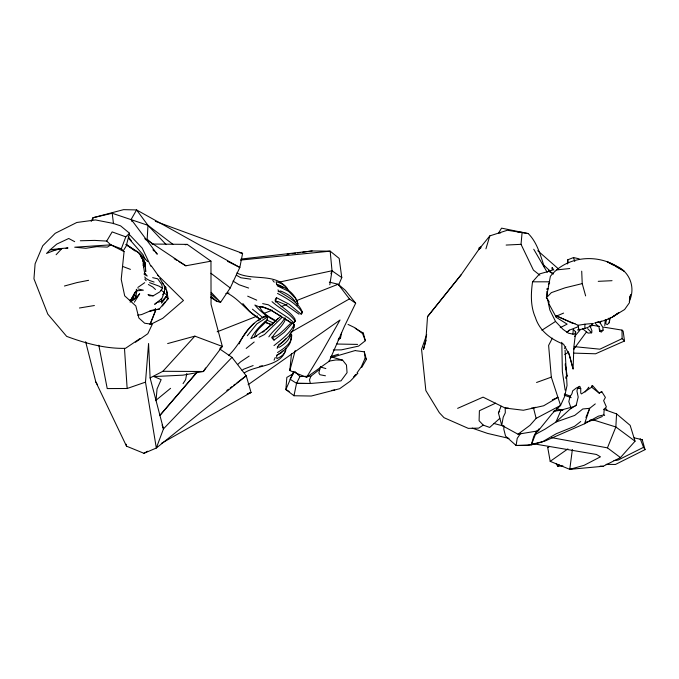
<?xml version="1.0" encoding="UTF-8"?>
<svg xmlns="http://www.w3.org/2000/svg" width="679" height="679" viewBox="0 0 679 679"><rect width="100%" height="100%" fill="white"/><g stroke="black" fill="none" stroke-linecap="round" stroke-linejoin="round"><path stroke-width="1.02" d="M584.857 328.585L584.899 324.206L593.344 323.45C589.397 328.067 583.253 328.831 577.71 330.036L579.034 329.077M605.261 319.639L604.794 325.606M553.86 270.183L552.214 267.56L552.163 270.403L539.567 273.909L532.557 281.819C530.859 293.752 530.409 306.195 535.391 317.466C539.516 330.809 550.949 339.407 563.562 344.185L569.333 354.667L573.076 368.926L573.882 346.63L575.724 331.997L573.22 329.408L572.949 334.144L574.502 334.102L575.724 331.997M503.903 426.072L503.81 429.23L505.541 436.079L516.099 445.5L527.388 445.424L544.753 441.129L584.56 423.764L598.445 416.142L603.826 414.945L604.666 415.412M618.968 312.612L612.195 317.093L624.604 309.531L629.425 302.732L629.934 296.299M142.522 261.398L142.641 258.436L138.244 252.478L126.031 244.61M561.796 342.301L562.365 371.744L565.149 390.162M92.811 219.835L92.921 217.755L123.603 209.65L136.581 209.93L239.831 267.458L230.232 287.964L220.582 302.342L216.728 301.332L210.566 297.292M616.566 413.91L615.853 426.972L607.45 447.86L620.453 457.587L635.043 441.197L630.163 425.368L616.566 413.91L603.741 409.318M131.794 221.346L131.166 219.393L136.581 209.93L147.98 225.343L147.156 239.398L148.735 240.807M603.826 414.945L604.183 409.089L606.398 406.959L603.631 400.635L605.396 397.41L601.772 391.647L600.126 392.581M80.317 240.765L94.661 240.4L106.713 241.079L110.813 244.856L121.329 248.794L124.07 251.595L121.21 279.315L124.681 295.849L135.834 305.957L138.856 317.993L144.669 323.238L152.291 324.273L147.801 333.737L135.503 342.224M544.55 267.577C540.543 255.805 537.327 242.496 528.228 233.576L507.408 230.249L489.814 235.885L478.67 249.677L461.194 274.698L427.524 316.652L425.869 340.204L423.441 349.558L425.971 340.527M219.869 349.057L231.98 357.349L246.239 375.776L156.323 448.038L145.493 382.141L148.574 343.498L150.11 377.923L163.469 428.89L156.323 448.038L143.948 453.3L126.506 446.171L95.849 382.022L85.63 341.698M291.698 335.01L290.213 333.847L291.698 335.01C291.987 343.616 283.763 348.42 277.541 352.545M285.918 348.344C286.19 353.504 281.038 356.815 276.879 358.631L276.548 355.406L281.089 352.961L283.126 350.822M156.026 400.746L157.044 388.965L161.152 379.629L153.912 376.556L182.948 375.164L203.428 371.498L222.356 346.451L211.05 304.319L210.965 261.169L187.234 244.381L152.054 244.033M539.856 275.182L533.431 270.123L521.031 244.33L522.109 232.32L518.018 232.43M567.33 263.978L567.737 259.811L573.509 257.553L579.128 258.826M291.478 353.767L289.814 370.539L306.552 377.363L329.256 361.186L344.423 326.336L355.669 303.224L345.238 290.222L338.176 284.246L329.34 282.141M277.991 289.831L278.611 291.172C287.353 296.859 298.828 301.892 302.435 312.493L301.043 314.038L289.042 304.15L276.446 297.665L275.615 301.934M582.607 328.797L588.082 333.117L591.664 332.803L591.927 330.732L589.898 325.597M620.453 457.587L603.173 466.278L569.774 469.35L572.363 449.523M606.016 319.614L605.439 323.374L607.221 324.638L609.173 322.78L609.606 319.631L608.172 318.239M599.871 329.188L599.591 331.072L601.297 332.116L603.079 330.189L602.876 327.405L600.083 322.814L598.224 322.084M301.383 313.919L301.629 312.272M329.79 284.79L332.014 270.768L330.172 251.162L312.153 250.958L240.943 259.064M129.596 300.407L133.602 297.266L131.607 298.565L135.274 292.055L133.602 297.266L131.522 300.678L132.125 300.865L135.605 298.361L136.827 290.824L136.292 289.279M629.857 298.37L630.553 294.474M565.072 350.152L567.041 385.485L564.605 396.57L560.574 405.439L552.256 413.536L538.218 430.842L518.001 434.212L501.73 425.343L503.232 417.135L505.295 412.832L505.21 408.062L483.075 397.139L457.629 408.351M560.243 327.651L567.126 324.138L556.288 317.365L548.649 303.36L548.479 300.695L546.366 297.818L550.38 276.319C566.116 256.577 595.551 253.53 616.625 266.202C630.095 271.956 635.756 288.295 629.229 301.315M186.784 373.501L185.622 379.671L183.058 383.627M548.649 303.36L549.031 301.349M155.338 221.303L242.598 253.369L239.831 267.458L227.55 261.347M165.337 289.144L165.727 287.158L164.106 286.088M320.556 366.456L319.775 369.274L310.88 376.208L299.982 376.531L296.545 383.321L293.973 395.747L311.245 396.035L339.644 388.719L350.245 381.157L357.867 373.272M338.108 339.89L340.476 338.15L341.622 332.659M277.193 348.42L277.567 346.621C283.593 340.077 293.803 334.475 294.16 324.537L292.496 323.119L284.289 332.218L274.027 340.12L271.982 338.04C275.318 331.267 282.532 326.794 285.384 319.529L285.222 318.061M601.772 391.647L599.294 393.209L592.428 385.451L591.647 387.208L581.453 393.913L580.749 393.116L580.74 388.549L579.73 386.359L577.481 388.49L576.946 391.045L578.194 397.037L576.242 405.108L574.604 406.432M609.173 322.78L610.294 317.449M285.63 349.693C281.53 366.745 256.492 364.81 244.389 372.856M290.425 333.695C289.882 340.069 284.357 344.236 279.281 347.258L277.584 346.986M140.061 338.524L125.454 348.344C105.406 348.819 85.401 343.336 66.661 336.377L47.81 314.148L33.95 278.806L35.104 263.817L42.743 245.764L55.211 233.313L76.812 222.483L95.501 219.945L113.206 223.391L120.616 225.878L129.545 233.237L126.141 246.171L123.79 249.948M319.775 369.274L318.867 373.009L319.936 374.723L325.462 375.793M143.04 263.452L143.515 261.525L142.955 259.183C146.146 262.467 144.924 267.568 145.73 271.668L145.213 262.739L140.689 256.255L143.447 259.751M355.754 350.695L364.3 351.815L365.192 358.096L366.38 359.403L361.72 367.424M295.221 350.568L289.814 370.539L290.349 368.587M121.329 248.794L125.785 236.852L129.545 233.237M485.935 248.828L489.814 235.885M254.693 336.971C255.677 328.916 263.868 325.75 267.551 319.453L267.17 317.203L265.277 316.007C253.386 321.591 244.381 332.023 239.127 343.905M294.321 322.635L294.924 320.726M584.56 423.764L589.678 408.317L595.296 403.895M292.496 323.119L294.16 324.537L293.659 326.03L294.168 327.295M426.684 334.688L421.566 349.295L425.852 390.561L439.355 412.722L444.024 417.687L468.272 428.364L478.703 428.126L483.253 425.13L489.678 427.43L499.795 418.357M330.936 273.722L332.014 270.768L341.783 277.584L338.473 285.35M143.575 267.509L145.034 263.673M310.88 376.208L309.505 379.824L310.371 383.491L340.994 380.877L347.054 372.678L346.477 365.022L342.598 360.142L332.413 357.23L330.401 357.858M150.203 324.256L155.44 310.948L155.372 308.97M538.642 429.136L535.451 434.399L531.275 444.898L516.099 445.5L517.211 438.371L520.708 433.253M149.991 324.375L155.415 310.889L155.338 308.767M585.909 417.5L589.678 408.317L582.777 408.987L574.731 415.412L555.957 422.041L545.161 429.086L535.451 434.399M501.73 425.343L498.411 412.849L501.127 406.288M605.439 323.374L605.965 322.135L605.71 319.614M293.625 371.591L285.867 389.559L293.973 395.747L293.965 395.246M573.449 406.687L561.109 410.074L555.957 422.041L569.757 409.386L576.242 405.108M274.061 360.176L275.241 357.451M294.16 324.537C289.975 333.584 281.505 339.525 273.976 345.611M365.192 358.096L361.313 366.813L357.052 372.83M91.215 221.422L92.921 217.755L112.222 213.257L147.98 225.343L173.162 244.508M536.503 431.046L533.686 436.665L531.275 444.898L542.207 441.936L556.194 433.771L574.629 426.276L580.723 421.515M131.93 298.573L130.113 302.147L136.53 296.689M552.358 338.176L548.615 345.424L551.314 377.142L560.574 405.439L536.138 418.374L529.993 425.317L518.001 434.212M284.807 317.959C280.843 325.317 273.391 330.002 268.842 336.809M565.828 378.364L567.194 375.852L565.217 363.893M538.218 430.842L539.194 429.043M276.446 297.665L275.02 300.211C280.817 307.146 289.933 311.126 294.966 319.028L295.229 321.133L293.812 322.703L288.55 318.052L268.341 304.795L262.654 303.623M575.147 346.663L573.577 349.422L586.52 331.853M293.124 373.942L290.035 379.205L296.545 383.321L310.371 383.491M131.607 298.565L136.564 290.12M106.713 241.079L112.154 231.904L125.785 236.852M306.552 377.363L322.245 351.476L340.026 320.021L248.115 384.721M205.601 368.001L203.428 371.498L162.892 371.286L150.11 377.923M134.349 302.206L139.67 293.727L135.605 298.361M162.646 294.745L164.31 292.284L165.048 286.869L159.692 278.297M296.867 305.355L297.937 303.776C295.187 293.498 286.012 287.455 276.574 284.145M164.428 288.134L165.727 287.158L167.467 294.992L161.577 303.173L161.356 298.505M601.246 321.175L600.083 322.814L598.123 322.075M590.212 326.837L592.063 324.324M253.963 323.365C243.854 332.897 238.541 346.086 228.543 355.592M296.91 305.126L297.937 303.776L297.062 303.275M585.086 392.021L588.863 387.225L588.345 387.624M162.4 305.983L168.154 298.709L166.644 290.281M548.369 284.518L549.659 282.888M137.71 315.183L141.572 314.589L149.677 311.16L159.336 309.038L164.997 301.934M247.326 335.715L256.832 323.917L267.17 317.203L265.277 316.007L262.417 318.035M461.194 274.698L427.524 316.652M282.116 317.314L264.487 334.535L259.14 337.242M152.665 277.66L157.766 278.84L161.721 284.476L162.578 288.448L159.743 291.911L153.157 295.832L149.448 295.747L148.047 294.576L153.157 295.832M498.411 412.849L499.693 411.313M564.41 348.437L565.777 346.833M574.646 336.402L580.104 329.986M196.571 372.644L159.718 415.624L196.834 372.584M301.043 314.038L302.435 312.493L301.756 311.457M162.892 371.286L194.865 336.139L222.356 346.451L219.954 348.302M286.071 338.711L283.347 341.656L278.619 344.974M56.111 254.735L62.018 248.438L68.027 247.945L66.007 248.251M231.98 357.349L163.469 428.89L162.103 425.054M617.771 313.24C611.838 318.519 603.673 321.209 595.916 322.508M546.366 297.818L551.365 292.632L565.149 287.794L582.226 283.601L581.708 271.184M567.186 332.396L569.316 330.189L577.905 326.828M556.177 463.816L557.815 466.278L559.233 464.826M278.339 318.375L266.176 329.383M267.551 319.453C260.906 324.995 255.007 330.783 250.865 338.643L256.738 336.071M591.443 386.419L592.428 385.451M353.403 377.074L356.288 374.307L354.633 375.521M237.608 364.555L240.561 361.856L249.159 356.085M144.703 282.668L137.829 287.455M166.89 299.812L168.154 298.709L165.914 296.842M242.055 370.513L243.6 369.215L253.14 365.557M481.063 247.674L478.67 249.677L479.153 247.682L480.724 246.901M155.898 400.355L170.573 388.32M246.188 348.429L254.192 342.021M276.981 355.142C283.533 350.958 292.624 345.076 290.867 336.029M566.931 332.09L569.316 330.189M290.468 323.611C284.807 328.644 279.833 335.239 272.321 337.59M355.219 328.33L363.307 333.083L365.336 340.722L358.546 346.12L341.342 349.872L333.296 349.931M565.624 377.1L567.194 375.852M262.731 332.294L264.869 330.665M226.803 390.51L228.492 389.228M230.181 387.947L231.87 386.665M233.559 385.383L235.257 384.102M236.946 382.82L246.239 375.776L251.035 392.445L161.339 443.412M549.472 446.341L547.732 447.546L550.194 461.347L567.865 448.904M281.089 316.066L265.481 329.688L256.263 335.884M110.813 244.856L107.358 247.114L96.851 246.647L85.843 248.285L74.707 247.207L110.813 244.856L124.07 251.595M547.732 447.546L549.455 446.434M541.884 330.24L555.524 321.447L562.967 329.323L568.416 333.185L572.949 334.144M348.021 324.418L354.752 327.66L362.552 333.55L363.307 333.083M258.198 320.709L260.006 319.605M293.209 373.696L286.835 377.397L285.867 389.559L289.195 391.486M290.722 332.345L349.422 298.913L355.669 303.224M564.758 354.446L568.289 352.435M143.948 453.3L147.615 451.221M150.645 324.418L162.765 318.298L183.474 300.483L157.545 274.944M606.101 464.334L615.429 464.47L645.05 449.634L643.565 447.3L618.043 460.09L613.952 460.54M579.73 386.359L576.216 388.074L572.686 390.849L571.947 393.744L570.029 396.697L568.815 401.645L571.014 408.147M603.682 327.134L622.006 330.113L622.117 338.651L599.863 349.184L574.358 346.646M495.645 403.156L479.391 410.736L479.094 420.717L483.253 425.13M622.006 330.113L623.152 331.157L624.51 341.002L595.576 353.784L573.449 353.105M531.436 408.087L533.533 408.087L535.417 407.256M552.333 399.821L557.977 397.342L543.675 405.77L523.39 410.252L505.21 408.062L508.359 408.071M247.139 394.126L251.035 392.445L247.411 393.812M556.288 317.365L556.016 315.616L556.542 316.066L563.604 313.095M217.144 331.827L257.485 315.964M264.377 313.257L272.245 310.159M281.106 306.679L287.005 304.362M296.85 300.491L338.176 284.246L349.422 298.913M602.332 416.482L596.086 419.138L585.969 422.194M536.554 382.481L551.314 377.142M98.803 345.204L107.223 388.575L127.151 388.498L145.493 382.141M590.043 420.148L591.986 419.537M330.698 356.577L338.558 354.183M332.413 357.23L355.27 350.517M278.101 291.724L280.614 290.994C286.58 293.345 292.759 296.816 295.671 302.809M550.194 461.347L569.774 469.35L584.144 465.302L600.448 456.823L596.459 454.463L534.076 443.871M64.429 286.02L76.905 282.608L88.601 280.308M167.645 343.566L194.865 336.139M259.386 366.482L262.289 365.692M328.5 361.236L335.85 359.955L342.598 360.142M603.079 330.189L599.591 331.072L598.954 326.922L594.736 322.907M149.677 311.16L152.639 310.507M225.861 293.6L228.959 292.938M279.451 282.074L332.014 270.768M185.257 244.796L187.234 244.381M569.774 469.35L571.811 468.943M178.662 261.44L185.825 265.795L210.965 261.169M151.349 310.388L159.336 309.038M79.443 308.003L94.381 305.525M556.542 316.066L578.185 325.275L584.899 324.206M553.275 411.304L562.916 410.023M595.789 322.627L597.783 322.313M60.966 249.032L55.916 249.804L50.238 249.719L46.52 253.437L55.916 249.804L62.018 248.438L50.238 249.719L56.773 244.101L68.732 238.49L74.673 241.665M546.468 289.076L548.488 288.77M145.247 239.687L147.156 239.398L152.741 244.194M287.03 254.336L289.127 254.056M292.267 253.632L295.407 253.208M297.495 252.928L300.644 252.503M302.732 252.223L312.153 250.958M331.836 390.366L334.73 390.018M556.848 269.894L569.8 268.528M136.827 290.824L143.371 290.171L137.862 288.923M240.451 260.099L330.172 251.162L339.169 258.402L341.783 277.584M264.021 316.983L266.219 316.77M590.441 325.784L593.505 325.479L599.608 326.472M554.972 410.634L561.109 410.074M338.583 338.312L340.476 338.15M557.815 466.278L562.925 465.862M275.224 301.688L277.855 301.51L285.375 304.633L299.049 314.19M506.135 245.06L521.031 244.33M598.241 281.335L612.042 280.69M263.545 306.959L259.785 307.12L254.863 305.041C260.872 312.153 268.069 317.288 276.175 321.464M500.652 232.889L498.607 232.948L501.552 228.136L528.228 233.576M532.557 281.819L549.319 281.81M296.545 383.321L310.379 383.482M336.733 344.024L357.578 344.406M577.481 388.49L580.74 388.549M600.16 466.108L603.173 466.278M640.212 439.449L642.249 439.686L645.05 449.634M250.84 279.179L240.867 277.762L236.326 275.182M634.101 437.828L642.249 439.686M575.011 323.628L572.227 323.145L556.016 315.616M551.789 437.666L607.45 447.86M508.978 438.405L487.564 433.414L472.228 428.143M504.319 426.285L493.735 423.416M239.5 252.664L242.598 253.369M556.542 408.656L562.628 410.311M260.685 306.39L271.074 310.21L292.377 323.467M321.651 367.339L325.869 368.578M592.759 419.741L615.853 426.972L635.043 441.197M272.364 324.944L265.277 322.279M248.633 288.049L239.161 284.781L232.965 281.064M154.082 282.065L149.422 280.435L145.798 278.398L144.703 276.922M564.334 393.981L570.258 396.069M564.274 395.178L571.183 397.656M149.592 282.659L159.242 286.215L162.578 288.448M264.776 322.177L269.979 324.112M277.601 285.239L282.914 287.438M122.899 266.533L130.427 269.376M264.437 307.324L270.573 309.98L280.758 316.168M266.762 320.064L273.255 322.915M247.674 296.171L256.73 300.16M236.869 272.958C252.291 280.996 276.064 272.517 287.251 288.694M163.512 293.048L167.467 294.992L161.874 301.23L156.798 302.537L154.651 304.328L161.925 298.514L164.31 292.284L160.889 290.188M277.397 285.918L288.567 291.283L295.221 297.988M553.444 273.696L548.912 271.21L553.3 273.985M613.366 265.175L607.179 261.755L615.666 265.82L623.976 271.031L615.132 266.151M148.37 284.501L152.767 286.962L155.466 289.483M290.892 322.712L285.121 318.943M277.55 293.438C286.844 298.302 296.273 303.742 302.435 312.493M174.18 258.716L176.871 260.346M227.355 293.158C239.942 299.626 247.563 312.264 259.93 319.037M126.15 244.364L139.56 253.225L147.615 261.517M143.914 273.968L147.224 276.047L144.517 272.814M275.682 320.666C269.555 316.949 262.552 313.774 259.522 306.747M144.848 238.49L185.825 265.795M135.019 250.958L126.252 244.627M260.634 319.622L249.745 311.61L242.827 303.564M543.421 264.852L550.151 271.057M210.931 273.264L230.232 287.964M591.647 387.208L599.294 393.209M262.739 317.543L252.469 309.2M537.717 250.695L558.562 268.994M211.008 294.134L220.582 302.342L211.144 292.335M211.194 296.4L216.728 301.332M622.117 338.651L624.51 341.002M294.762 371.413L299.982 376.531M152.885 249.77L154.354 251.247M155.822 252.715L157.29 254.192L131.166 219.393M272.016 301.646C279.417 308.402 289.161 312.79 295.229 321.133M128.543 238.21L143.099 254.803L145.034 259.429M587.632 328.644L591.664 332.803M129.808 235.027L142.208 248.132L150.84 266.219M147.98 225.343L166.134 244.593M271.889 336.996L274.027 340.12M605.821 408.648L607.136 410.091M134.204 294.1L135.944 296.044M142.997 264.878L144.169 266.219M272.771 280.385L274.223 282.158M144.754 279.044L146.146 280.741M162.077 282.685L163.342 284.246M548.496 269.809L549.761 271.464M158.53 275.971L151.273 265.812M128.187 236.377L131.42 241.138M95.849 382.022L97.462 384.747M533.745 249.244L547.198 272.321M555.524 321.447L549.829 309.947L547.376 298.361M365.336 340.722L362.552 333.55M295.645 298.726L296.952 301.518M640.229 438.795L643.565 447.3M288.295 290.349C286.122 285.63 280.996 283.033 276.175 281.726L276.625 284.874M573.509 257.553L574.757 261.449M142.132 258.224L142.709 260.15M143.583 263.036L144.169 264.971M142.641 258.436L143.515 261.525M582.226 283.601L585.638 295.908M364.3 351.815L366.38 359.403M568.365 351.68L573.076 368.926M533.533 408.087L536.138 418.374M126.141 444.193L126.506 446.171M567.737 259.811L568.289 262.858M143.235 264.827L144.941 274.876M565.31 365.047L565.896 369.189M578.185 325.275L578.754 329.663M112.222 213.257L113.486 223.714M552.214 267.56L552.409 269.588M546.875 291.35L547.164 295.357M124.478 348.395L127.151 388.498"/></g></svg>
